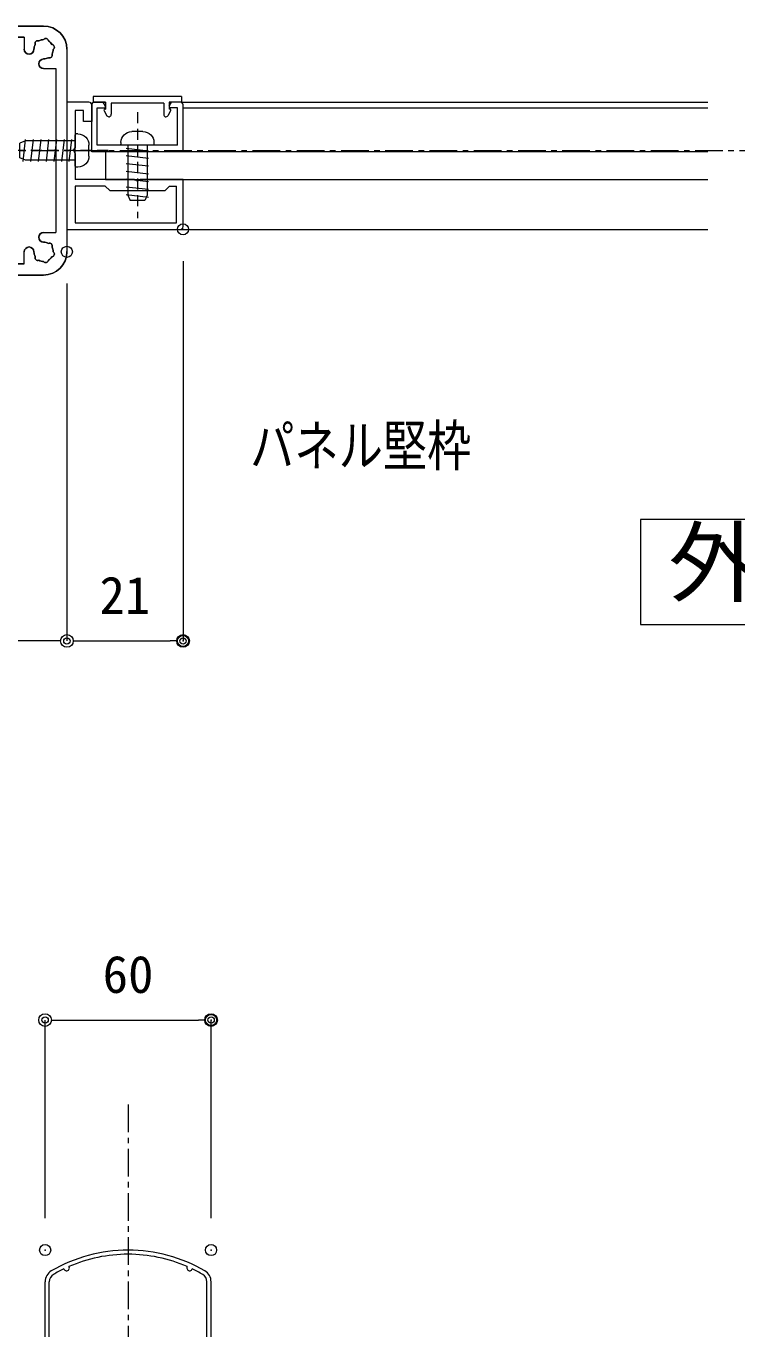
# Model space of a CAD drawing. Units: millimetres, scale not verified. Extents: x -1682 to 1682, y -1188 to 1188.
# Drawn here: x -89.2 to 167.8, y 388.6 to 859.6 of the extents above; entities that cross this region are included whole.
import ezdxf
from ezdxf.enums import TextEntityAlignment as Align

# ---------------------------------------------------------------- set-up
doc = ezdxf.new("R2010")
doc.units = ezdxf.units.MM
doc.header["$LTSCALE"] = 8
doc.header["$PDMODE"] = 32
doc.header["$PDSIZE"] = 4
doc.linetypes.add('USER1', pattern=[2, 1.25, -0.25, 0.25, -0.25])
doc.linetypes.add('USER3', pattern=[0.375, 0.25, -0.125])
for name, color, linetype, lineweight in [('0-0_0', 7, 'Continuous', 18), ('0-1_DEFPOINTS', 7, 'Continuous', 18), ('0-A_6ﾊｯﾁﾝｸﾞ', 4, 'Continuous', 18), ('0-B_51破線ｱﾙﾐ', 3, 'USER3', 18), ('0-E_3中心線', 2, 'USER1', 18), ('0-F_41ｱﾙﾐ', 6, 'Continuous', 18), ('1-0_1手摺寸法', 3, 'Continuous', 18), ('1-1_42ｱﾙﾐ部品', 6, 'Continuous', 18), ('1-2_P4-12', 7, 'Continuous', 18), ('1-3_CYAN', 4, 'Continuous', 18)]:
    doc.layers.add(name, color=color, linetype=linetype, lineweight=lineweight)
doc.layers.add('0-3_MOJI', color=7, linetype='Continuous')
doc.styles.add('ＭＳ ゴシック', font='')
doc.styles.get('ＭＳ ゴシック').set_extended_font_data('MS Gothic')

# ---------------------------------------------------------------- blocks, each defined once
blk = doc.blocks.new('HK-001')
at = {"layer": '0-0_0'}
for p, q in [((-30, 0), (-30, 33.589)), ((-28.5, 9), (-28.5, 33.589)), ((28.5, 9), (28.5, 33.589)), ((30, 0), (30, 33.589)), ((-23, 9), (-28.5, 9)), ((-23.5, 7.5), (-28.5, 7.5)), ((-28.5, 4.3), (-28.5, 7.5)), ((-23.5, 5), (-23.5, 7.5)), ((-22, 5), (-23.5, 5)), ((-22, 5), (-22, 8)), ((22, 5), (22, 8)), ((22, 5), (23.5, 5)), ((23, 9), (28.5, 9)), ((23.5, 5), (23.5, 7.5)), ((23.5, 7.5), (28.5, 7.5)), ((28.5, 4.3), (28.5, 7.5)), ((-27.5, 0), (-30, 0)), ((-26.874, 4.3), (-28.5, 4.3)), ((-28.5, 1.5), (-28.5, 2.8)), ((-28.5, 1.5), (-28.5, 2.8)), ((-27.5, 2.8), (-28.5, 2.8)), ((-27.5, 1.5), (-28.5, 1.5)), ((-27.5, 2.8), (-26.707, 3.989)), ((-27.5, 0), (-27.5, 1.5)), ((27.5, 2.8), (26.707, 3.989)), ((26.874, 4.3), (28.5, 4.3)), ((27.5, 2.8), (28.5, 2.8)), ((27.5, 1.5), (28.5, 1.5)), ((27.5, 0), (27.5, 1.5)), ((27.5, 0), (30, 0)), ((28.5, 1.5), (28.5, 2.8)), ((28.5, 1.5), (28.5, 2.8))]:
    blk.add_line(p, q, dxfattribs=at)
for centre, radius, start, end in [((0, -10), 55, 90, 120.32807), ((0, -10), 53.5, 90, 113.56076), ((0, -10), 55, 59.67193, 90), ((0, -10), 53.5, 66.43924, 90), ((0, -10), 53.5, 115.69292, 120.32807), ((-22.25, 38.538), 1, 199.12574, 30.12794), ((22.25, 38.538), 1, 149.87206, 340.87426), ((0, -10), 53.5, 59.67193, 64.30708), ((-25.5, 33.589), 4.5, 120.32807, 180), ((-25.5, 33.589), 3, 120.32807, 180), ((25.5, 33.589), 3, 0, 59.67193), ((25.5, 33.589), 4.5, 0, 59.67193), ((-23, 8), 1, 0, 90), ((23, 8), 1, 90, 180), ((-26.874, 4.1), 0.2, 326.30993, 90), ((26.874, 4.1), 0.2, 90, 213.69007)]:
    blk.add_arc(centre, radius, start, end, dxfattribs=at)
blk = doc.blocks.new('HK-013')
at = {"layer": '1-1_42ｱﾙﾐ部品'}
for p, q in [((18.3, 22.5), (-18.3, 22.5)), ((14.8, 20.5), (-14.8, 20.5)), ((-14.8, 20.5), (-14.8, 18.3)), ((14.8, 20.5), (14.8, 18.3)), ((-22.5, 18.3), (-22.5, -18.3)), ((-22.5, 18.3), (-22.5, 18.3)), ((22.5, 18.3), (22.5, -18.3)), ((-20.5, 14.8), (-20.5, -14.8)), ((-18.3, 14.8), (-20.5, 14.8)), ((18.3, 14.8), (20.5, 14.8)), ((20.5, 14.8), (20.5, -14.8)), ((-18.3, -14.8), (-20.5, -14.8)), ((18.3, -14.8), (20.5, -14.8)), ((-22.5, -18.3), (-22.5, -18.3)), ((-14.8, -20.5), (-14.8, -18.3)), ((14.8, -20.5), (14.8, -18.3)), ((14.8, -20.5), (-14.8, -20.5)), ((18.3, -22.5), (-18.3, -22.5))]:
    blk.add_line(p, q, dxfattribs=at)
for centre, radius, start, end in [((-18.3, 18.3), 4.2, 90, 180), ((18.3, 18.3), 4.2, 0, 90), ((-19.749, 18.688), 0.5, 97.02431, 165), ((-18.3, 18.3), 1.75, 135, 149.64111), ((-18.3, 18.3), 1.75, 120.35889, 135), ((-18.688, 19.749), 0.5, 105, 172.97569), ((-18.688, 19.749), 0.5, 37.02431, 105), ((-18.3, 18.3), 1.75, 75, 89.64111), ((-18.3, 18.3), 1.75, 60.35889, 75), ((-17.239, 19.361), 0.5, 45, 112.97569), ((-17.239, 19.361), 0.5, 337.02431, 45), ((-18.3, 18.3), 1.75, 15, 29.64111), ((18.3, 18.3), 1.75, 150.35889, 165), ((17.239, 19.361), 0.5, 135, 202.97569), ((17.239, 19.361), 0.5, 67.02431, 135), ((18.3, 18.3), 1.75, 105, 119.64111), ((18.3, 18.3), 1.75, 90.35889, 105), ((18.688, 19.749), 0.5, 75, 142.97569), ((18.688, 19.749), 0.5, 7.02431, 75), ((18.3, 18.3), 1.75, 45, 59.64111), ((18.3, 18.3), 1.75, 30.35889, 45), ((19.749, 18.688), 0.5, 15, 82.97569), ((-19.749, 18.688), 0.5, 165, 232.97569), ((-18.3, 18.3), 1.75, 180.35889, 195), ((-18.3, 18.3), 1.75, 195, 209.64111), ((-19.361, 17.239), 0.5, 157.02431, 225), ((-19.361, 17.239), 0.5, 225, 292.97569), ((-18.3, 18.3), 1.75, 240.35889, 255), ((-18.3, 18.3), 1.75, 255, 270), ((-18.3, 15.675), 0.875, 270, 90), ((-18.3, 18.3), 1.75, 0.35889, 15), ((-15.675, 18.3), 0.875, 180, 0), ((15.675, 18.3), 0.875, 180, 360), ((18.3, 18.3), 1.75, 165, 179.64111), ((18.3, 15.675), 0.875, 90, 270), ((18.3, 18.3), 1.75, 270, 285), ((18.3, 18.3), 1.75, 285, 299.64111), ((19.361, 17.239), 0.5, 247.02431, 315), ((19.361, 17.239), 0.5, 315, 22.97569), ((18.3, 18.3), 1.75, 330.35889, 345), ((18.3, 18.3), 1.75, 345, 359.64111), ((19.749, 18.688), 0.5, 307.02431, 15), ((-18.3, -15.675), 0.875, 270, 90), ((18.3, -15.675), 0.875, 90, 270), ((-18.3, -18.3), 4.2, 180, 270), ((-19.749, -18.688), 0.5, 127.02431, 195), ((-19.749, -18.688), 0.5, 195, 262.97569), ((-18.3, -18.3), 1.75, 165, 179.64111), ((-18.3, -18.3), 1.75, 150.35889, 165), ((-19.361, -17.239), 0.5, 135, 202.97569), ((-19.361, -17.239), 0.5, 67.02431, 135), ((-18.3, -18.3), 1.75, 105, 119.64111), ((-18.3, -18.3), 1.75, 90, 105), ((-18.3, -18.3), 1.75, 330.35889, 345), ((-18.3, -18.3), 1.75, 345, 359.64111), ((-15.675, -18.3), 0.875, 360, 180), ((15.675, -18.3), 0.875, 0, 180), ((18.3, -18.3), 1.75, 180.35889, 195), ((18.3, -18.3), 1.75, 195, 209.64111), ((18.3, -18.3), 1.75, 75, 90), ((18.3, -18.3), 4.2, 270, 360), ((18.3, -18.3), 1.75, 60.35889, 75), ((19.361, -17.239), 0.5, 45, 112.97569), ((19.361, -17.239), 0.5, 337.02431, 45), ((19.749, -18.688), 0.5, 277.02431, 345), ((18.3, -18.3), 1.75, 15, 29.64111), ((18.3, -18.3), 1.75, 0.35889, 15), ((19.749, -18.688), 0.5, 345, 52.97569), ((-18.3, -18.3), 1.75, 210.35889, 225), ((-18.3, -18.3), 1.75, 225, 239.64111), ((-18.688, -19.749), 0.5, 187.02431, 255), ((-18.688, -19.749), 0.5, 255, 322.97569), ((-18.3, -18.3), 1.75, 270.35889, 285), ((-18.3, -18.3), 1.75, 285, 299.64111), ((-17.239, -19.361), 0.5, 247.02431, 315), ((-17.239, -19.361), 0.5, 315, 22.97569), ((17.239, -19.361), 0.5, 157.02431, 225), ((17.239, -19.361), 0.5, 225, 292.97569), ((18.3, -18.3), 1.75, 240.35889, 255), ((18.3, -18.3), 1.75, 255, 269.64111), ((18.688, -19.749), 0.5, 217.02431, 285), ((18.688, -19.749), 0.5, 285, 352.97569), ((18.3, -18.3), 1.75, 300.35889, 315), ((18.3, -18.3), 1.75, 315, 329.64111)]:
    blk.add_arc(centre, radius, start, end, dxfattribs=at)
blk = doc.blocks.new('_ORIGIN2')
at = {"layer": '0-0_0'}
blk.add_line((-0.5, 0), (-1, 0), dxfattribs=at)
for radius in [0.5, 0.25]:
    blk.add_circle((0, 0), radius, dxfattribs=at)
blk = doc.blocks.new('D18')
at = {"layer": '0-1_DEFPOINTS'}
for p in [(119.444, 924.208), (59.444, 841.05), (119.444, 841.05)]:
    blk.add_point(p, dxfattribs=at)
at = {"layer": '1-0_1手摺寸法', "color": 7}
for p, q in [((59.444, 852.55), (59.444, 924.208)), ((64.044, 924.208), (114.844, 924.208)), ((119.444, 852.55), (119.444, 924.208))]:
    blk.add_line(p, q, dxfattribs=at)
at = {"layer": '1-0_1手摺寸法', "xscale": 4.6, "yscale": 4.6, "rotation": 180}
blk.add_blockref('_ORIGIN2', (59.444, 924.208), dxfattribs=at)
at = {"layer": '1-0_1手摺寸法', "xscale": 4.6, "yscale": 4.6}
blk.add_blockref('_ORIGIN2', (119.444, 924.208), dxfattribs=at)
at = {"layer": '1-0_1手摺寸法', "color": 7, "style": 'ＭＳ ゴシック'}
blk.add_text('60', height=13.49, dxfattribs=at).set_placement((80.244, 929.958), align=Align.BOTTOM_LEFT)
blk = doc.blocks.new('D19')
at = {"layer": '0-1_DEFPOINTS'}
for p in [(-164.267, 841.05), (59.444, 841.05), (59.444, 796.05)]:
    blk.add_point(p, dxfattribs=at)
at = {"layer": '1-0_1手摺寸法', "color": 7}
for p, q in [((47.944, 841.05), (-164.267, 841.05)), ((-164.267, 800.65), (-164.267, 836.45)), ((47.944, 796.05), (-164.267, 796.05))]:
    blk.add_line(p, q, dxfattribs=at)
at = {"layer": '1-0_1手摺寸法', "xscale": 4.6, "yscale": 4.6}
for p, rotation in [((-164.267, 841.05), 90), ((-164.267, 796.05), 270)]:
    blk.add_blockref('_ORIGIN2', p, dxfattribs=dict(at, rotation=rotation))
at = {"layer": '1-0_1手摺寸法', "color": 7, "style": 'ＭＳ ゴシック'}
blk.add_text('45', height=13.49, rotation=90, dxfattribs=at).set_placement((-170.017, 809.35), align=Align.BOTTOM_LEFT)
blk = doc.blocks.new('D26')
at = {"layer": '0-1_DEFPOINTS'}
for p in [(-22.701, 1201.895), (67.299, 1201.895), (-22.701, 1061.238)]:
    blk.add_point(p, dxfattribs=at)
at = {"layer": '1-0_1手摺寸法', "color": 7}
for p, q in [((-22.701, 1190.395), (-22.701, 1061.238)), ((67.299, 1190.395), (67.299, 1061.238)), ((62.699, 1061.238), (-18.101, 1061.238))]:
    blk.add_line(p, q, dxfattribs=at)
at = {"layer": '1-0_1手摺寸法', "xscale": 4.6, "yscale": 4.6, "rotation": 180}
blk.add_blockref('_ORIGIN2', (-22.701, 1061.238), dxfattribs=at)
at = {"layer": '1-0_1手摺寸法', "xscale": 4.6, "yscale": 4.6}
blk.add_blockref('_ORIGIN2', (67.299, 1061.238), dxfattribs=at)
at = {"layer": '1-0_1手摺寸法', "color": 7, "style": 'ＭＳ ゴシック'}
blk.add_text('45', height=13.49, dxfattribs=at).set_placement((13.099, 1066.988), align=Align.BOTTOM_LEFT)
blk = doc.blocks.new('D27')
at = {"layer": '0-1_DEFPOINTS'}
for p in [(109.299, 1209.995), (67.299, 1201.895), (109.299, 1061.238)]:
    blk.add_point(p, dxfattribs=at)
at = {"layer": '1-0_1手摺寸法', "color": 7}
for p, q in [((109.299, 1198.495), (109.299, 1061.238)), ((67.299, 1190.395), (67.299, 1061.238)), ((71.899, 1061.238), (104.699, 1061.238))]:
    blk.add_line(p, q, dxfattribs=at)
at = {"layer": '1-0_1手摺寸法', "xscale": 4.6, "yscale": 4.6, "rotation": 180}
blk.add_blockref('_ORIGIN2', (67.299, 1061.238), dxfattribs=at)
at = {"layer": '1-0_1手摺寸法', "xscale": 4.6, "yscale": 4.6}
blk.add_blockref('_ORIGIN2', (109.299, 1061.238), dxfattribs=at)
at = {"layer": '1-0_1手摺寸法', "color": 7, "style": 'ＭＳ ゴシック'}
blk.add_text('21', height=13.49, dxfattribs=at).set_placement((79.099, 1066.988), align=Align.BOTTOM_LEFT)
blk = doc.blocks.new('D34')
at = {"layer": '0-1_DEFPOINTS'}
blk.add_point((59.444, 841.05), dxfattribs=at)
blk = doc.blocks.new('HK-094')
at = {"layer": '0-F_41ｱﾙﾐ'}
for p, q in [((0, 23), (0, 0)), ((4, 23), (0, 23)), ((1.5, 21.5), (1.5, 14.77)), ((3, 21.5), (1.5, 21.5)), ((3, 19.5), (3, 21.5)), ((4.5, 22.5), (4.5, 19.5)), ((4.5, 19.5), (3, 19.5)), ((1.258, 14.35), (1.5, 14.77)), ((1.258, 14.15), (1.5, 13.73)), ((1.5, 13.73), (1.5, 9)), ((12.23, 9), (1.5, 9)), ((6.95, 7.8), (1.5, 7.8)), ((1.5, 7.8), (1.5, 1.2)), ((7.75, 7), (6.95, 7.8)), ((12.65, 8.758), (12.23, 9)), ((12.85, 8.758), (13.27, 9)), ((21, 9), (13.27, 9)), ((17.75, 7), (18.55, 7.8)), ((18.55, 7.8), (19.8, 7.8)), ((19.8, 1.2), (19.8, 7.8)), ((21, 0.5), (21, 9)), ((7.75, 7), (17.75, 7)), ((0, 0), (20.5, 0)), ((1.5, 1.2), (19.8, 1.2))]:
    blk.add_line(p, q, dxfattribs=at)
for centre, radius, start, end in [((4, 22.5), 0.5, 0, 90), ((1.431, 14.25), 0.2, 150, 210), ((12.75, 8.931), 0.2, 240, 300), ((20.5, 0.5), 0.5, 270, 0)]:
    blk.add_arc(centre, radius, start, end, dxfattribs=at)
blk = doc.blocks.new('HK-095')
at = {"layer": '0-F_41ｱﾙﾐ'}
for p, q in [((0, 16.5), (-8.5, 16.5)), ((0, 16.5), (0, 8.55)), ((-10, 16.25), (-9, 16.25)), ((-9, 16.25), (-9, 14)), ((-9, 16), (-9, 14.431)), ((-8.292, 14.022), (-9, 14.431)), ((-8, 15.5), (-8, 14.2)), ((-1.2, 15.5), (-8, 15.5)), ((-7.424, 14.255), (-6.552, 13.751)), ((-1.2, 15.5), (-1.2, 1)), ((-9, 14), (-7.75, 14)), ((-8.8, 13), (-6.797, 13)), ((-7.75, 14.1), (-7.75, 14)), ((0, 8.55), (-0.207, 8.419)), ((0, 8.55), (-0.207, 8.419)), ((0, 7.95), (-0.207, 8.081)), ((0, 7.95), (-0.207, 8.081)), ((0, 7.95), (0, 0)), ((-9, 2.5), (-7.75, 2.5)), ((-8.292, 2.478), (-9, 2.069)), ((-7.75, 2.4), (-7.75, 2.5)), ((-7.424, 2.245), (-6.552, 2.749)), ((-9, 0.5), (-9, 2.069)), ((0, 0), (-8.5, 0)), ((-8, 1), (-8, 2.3)), ((-1.2, 1), (-8, 1))]:
    blk.add_line(p, q, dxfattribs=at)
for points in [[(-10, 16.25), (-10, 0.25), (-9, 0.25)], [(-8.8, 13), (-8.8, 3.5), (-6.797, 3.5)], [(-9, 2.5), (-9, 0.25), (-9, 2.5)]]:
    blk.add_lwpolyline(points, dxfattribs=at)
for centre, radius, start, end in [((-8.5, 16), 0.5, 90, 180), ((-8.2, 14.2), 0.2, 237.42987, 0), ((-7.55, 14.1), 0.2, 50.79295, 180), ((-6.754, 13.402), 0.404, 263.84349, 60.07532), ((-0.1, 8.25), 0.2, 122.33353, 237.66647), ((-0.1, 8.25), 0.2, 122.33353, 237.66647), ((-8.2, 2.3), 0.2, 0, 122.57013), ((-7.55, 2.4), 0.2, 180, 309.20705), ((-6.754, 3.098), 0.404, 299.92468, 96.15651), ((-8.5, 0.5), 0.5, 180, 270)]:
    blk.add_arc(centre, radius, start, end, dxfattribs=at)
blk = doc.blocks.new('A$C43F735A4')
at = {"layer": '0-A_6ﾊｯﾁﾝｸﾞ'}
for p, q in [((5, 15.421), (1, 14.952)), ((5, 15.421), (1, 14.952)), ((1.25, 14.993), (1.664, 15.993)), ((1.25, 5.993), (1.25, 14.993)), ((4.336, 15.993), (1.664, 15.993)), ((4.75, 14.993), (4.336, 15.993)), ((4.75, 5.993), (4.75, 14.993)), ((5, 14.011), (1, 13.542)), ((5, 14.011), (1, 13.542)), ((5, 12.602), (1, 12.132)), ((5, 12.602), (1, 12.132)), ((5, 11.192), (1, 10.723)), ((5, 11.192), (1, 10.723)), ((5, 9.782), (1, 9.313)), ((5, 9.782), (1, 9.313)), ((5, 8.373), (1, 7.904)), ((5, 8.373), (1, 7.904)), ((0, 5.493), (0, 5.793)), ((5.8, 5.993), (0.2, 5.993)), ((5, 7.055), (1, 6.586)), ((5, 7.055), (1, 6.586)), ((6, 5.493), (6, 5.793)), ((4, 3.493), (2, 3.493))]:
    blk.add_line(p, q, dxfattribs=at)
for centre, radius, start, end in [((0.2, 5.793), 0.2, 90, 180), ((2, 5.493), 2, 180, 270), ((4, 5.493), 2, 270, 0), ((5.8, 5.793), 0.2, 0, 90)]:
    blk.add_arc(centre, radius, start, end, dxfattribs=at)
at = {"layer": '0-B_51破線ｱﾙﾐ'}
blk.add_line((3, 0), (3, 19.154), dxfattribs=at)

msp = doc.modelspace()

# ---------------------------------------------------------------- linework, layer by layer
at = {"layer": '0-E_3中心線'}
for p, q in [((-231.317, 814.553), (561.173, 814.553)), ((-52.296, 469.737), (-52.296, -842.622))]:
    msp.add_line(p, q, dxfattribs=at)
at = {"layer": '0-F_41ｱﾙﾐ'}
for p, q in [((-32.941, 832.053), (157.238, 832.053)), ((-32.441, 830.053), (157.238, 830.053)), ((-33.441, 786.053), (157.238, 786.053))]:
    msp.add_line(p, q, dxfattribs=at)
at = {"layer": '1-2_P4-12'}
msp.add_line((132.896, 681.234), (132.896, 643.223), dxfattribs=at)
msp.add_lwpolyline([(132.896, 643.224), (228.222, 643.224), (228.222, 681.234), (132.896, 681.234)], dxfattribs=at)
at = {"layer": '1-3_CYAN'}
msp.add_line((-60.441, 804.053), (157.238, 804.053), dxfattribs=at)
msp.add_lwpolyline([(157.238, 814.053), (-60.441, 814.053), (-60.441, 804.053)], dxfattribs=at)

# ---------------------------------------------------------------- block references
at = {"layer": '0-3_MOJI', "xscale": -2, "yscale": 2}
for p, rotation in [((-54.941, 828.438), 180), ((-59.455, 820.553), 90)]:
    msp.add_blockref('A$C43F735A4', p, dxfattribs=dict(at, rotation=rotation))
at = {"layer": '0-F_41ｱﾙﾐ', "yscale": 2}
for xscale in [2, -2]:
    msp.add_blockref('HK-013', (-119.441, 814.553), dxfattribs=dict(at, xscale=xscale))
at = {"layer": '0-F_41ｱﾙﾐ'}
msp.add_blockref('HK-001', (-52.296, 372.107), dxfattribs=at)
at = {"layer": '1-0_1手摺寸法', "xscale": 2, "yscale": 2, "rotation": 270}
msp.add_blockref('HK-095', (-65.441, 814.053), dxfattribs=at)
at = {"layer": '1-0_1手摺寸法', "xscale": 2, "yscale": 2}
msp.add_blockref('HK-094', (-74.441, 786.053), dxfattribs=at)
at = {"layer": '1-0_1手摺寸法'}
for name in ['D27', 'D26', 'D18', 'D34', 'D19']:
    msp.add_blockref(name, (-141.739, -423.942), dxfattribs=at)

# ---------------------------------------------------------------- texts
at = {"layer": '0-0_0', "style": 'ＭＳ ゴシック', "width": 0.8}
msp.add_text('パネル堅枠', height=14.66, dxfattribs=at).set_placement((-8.175, 696.167), align=Align.BOTTOM_LEFT)
at = {"layer": '1-2_P4-12', "style": 'ＭＳ ゴシック', "width": 1.1}
msp.add_text('外部', height=23.46, dxfattribs=at).set_placement((142.956, 646.856), align=Align.BOTTOM_LEFT)

doc.saveas('drawing.dxf')
